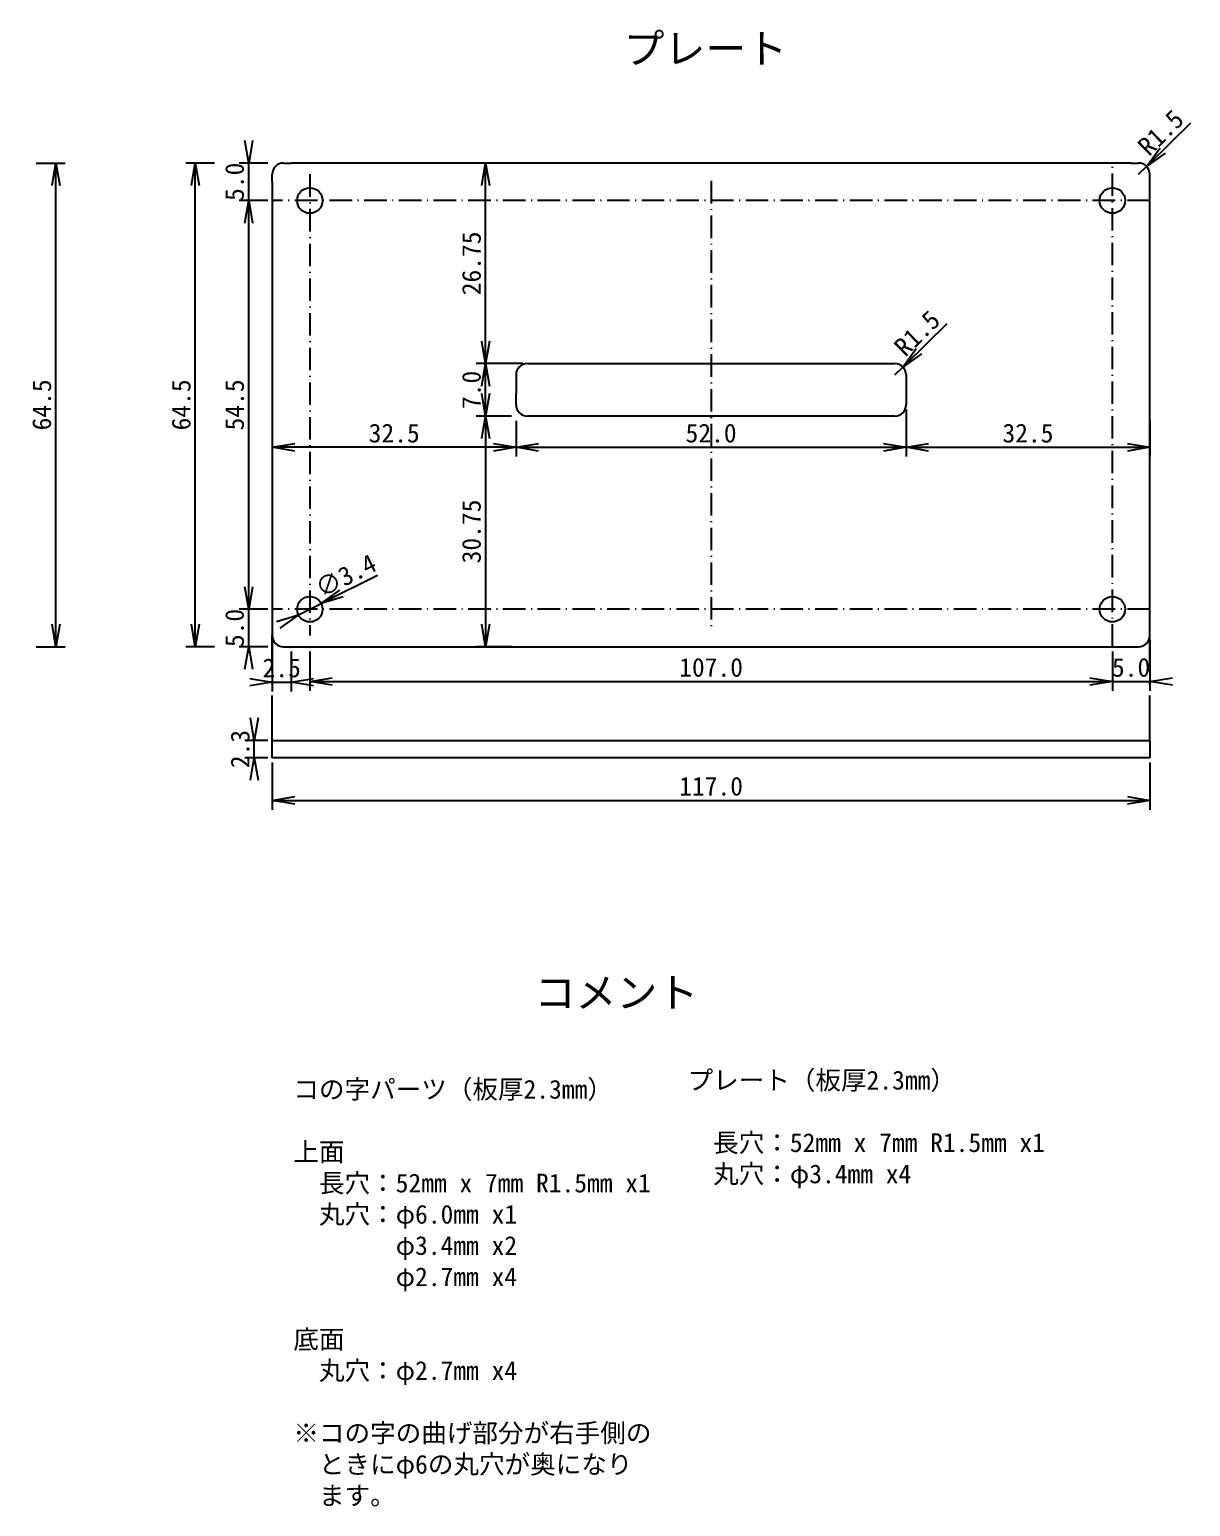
# Model space of a CAD drawing. Header units: millimetres. Extents: x 12 to 326, y -7 to 251.
# Drawn here: x 171 to 325.8, y 51.2 to 248.2 of the extents above; entities that cross this region are included whole.
import ezdxf

# ---------------------------------------------------------------- set-up
doc = ezdxf.new("R2010")
doc.units = ezdxf.units.MM
doc.linetypes.add('SXF_一点短鎖線', pattern=[9.25, 6, -1.5, 0.25, -1.5])
doc.styles.add('寸法文字', font='')
doc.styles.add('ＭＳ ゴシック', font='')
doc.styles.get('寸法文字').set_extended_font_data('MS Gothic')
doc.styles.get('ＭＳ ゴシック').set_extended_font_data('MS Gothic')
doc.dimstyles.new('SXF-開矢印', dxfattribs={"dimscale": 0, "dimtxt": 2.5, "dimasz": 0.4, "dimexe": 1.25, "dimexo": 0.625, "dimtad": 1, "dimdec": 0, "dimzin": 1, "dimdsep": 46, "dimtxsty": '寸法文字', "dimblk": 'open_arrow', "dimcen": 2.5, "dimadec": 0, "dimazin": 0, "dimtfac": 1, "dimtdec": 0, "dimtix": 1, "dimtmove": 2, "dimatfit": 3, "dimldrblk": 'open_arrow', "dimfxl": 1.25, "dimarcsym": 0})

# ---------------------------------------------------------------- blocks, each defined once
blk = doc.blocks.new('*U20')
at = {"color": 0, "linetype": 'SXF_一点短鎖線', "ltscale": 0.5, "transparency": 16777216}
blk.add_line((0, 29.87), (0, -29.87), dxfattribs=at)
blk = doc.blocks.new('open_arrow')
at = {"color": 0, "linetype": 'Continuous', "lineweight": -2}
for points in [[(-7.5, 1.25), (0, 0), (-7.5, -1.25)], [(0, 0), (-1, 0)]]:
    blk.add_lwpolyline(points, dxfattribs=at)
blk = doc.blocks.new('*D28')
at = {"color": 0, "lineweight": -2, "transparency": 16777216}
for p, q in [((200.99, 153.76), (200.99, 154.16)), ((202.77, 153.36), (199.74, 153.36)), ((200.99, 151.06), (200.99, 153.36)), ((202.77, 151.06), (199.74, 151.06)), ((200.99, 150.66), (200.99, 150.26))]:
    blk.add_line(p, q, dxfattribs=at)
at = {"layer": 'DEFPOINTS', "color": 0, "transparency": 16777216}
for p in [(200.99, 153.36), (203.39, 153.36), (203.39, 151.06)]:
    blk.add_point(p, dxfattribs=at)
at = {"color": 0, "lineweight": -2, "transparency": 16777216, "xscale": 0.4, "yscale": 0.4, "zscale": 0.4}
for p, rotation in [((200.99, 153.36), 270), ((200.99, 151.06), 90)]:
    blk.add_blockref('open_arrow', p, dxfattribs=dict(at, rotation=rotation))
at = {"color": 0, "transparency": 16777216, "insert": (199.11, 152.21), "char_height": 2.5, "attachment_point": 5, "rotation": 90, "style": '寸法文字'}
blk.add_mtext('2.3', dxfattribs=at)
blk = doc.blocks.new('*D30')
at = {"color": 0, "lineweight": -2, "transparency": 16777216}
for p, q in [((208.39, 165.23), (208.39, 159.97)), ((315.39, 165.23), (315.39, 159.97)), ((208.79, 161.22), (314.99, 161.22))]:
    blk.add_line(p, q, dxfattribs=at)
at = {"layer": 'DEFPOINTS', "color": 0, "transparency": 16777216}
for p in [(208.39, 165.86), (315.39, 165.86), (315.39, 161.22)]:
    blk.add_point(p, dxfattribs=at)
at = {"color": 0, "lineweight": -2, "transparency": 16777216, "xscale": 0.4, "yscale": 0.4, "zscale": 0.4, "rotation": 180}
blk.add_blockref('open_arrow', (208.39, 161.22), dxfattribs=at)
at = {"color": 0, "lineweight": -2, "transparency": 16777216, "xscale": 0.4, "yscale": 0.4, "zscale": 0.4}
blk.add_blockref('open_arrow', (315.39, 161.22), dxfattribs=at)
at = {"color": 0, "transparency": 16777216, "insert": (261.89, 163.09), "char_height": 2.5, "attachment_point": 5, "style": '寸法文字'}
blk.add_mtext('107.0', dxfattribs=at)
blk = doc.blocks.new('*D31')
at = {"color": 0, "lineweight": -2, "transparency": 16777216}
for p, q in [((320.39, 166.73), (320.39, 159.97)), ((315.39, 165.23), (315.39, 159.97)), ((314.99, 161.22), (314.59, 161.22)), ((315.39, 161.22), (320.39, 161.22)), ((320.79, 161.22), (321.19, 161.22))]:
    blk.add_line(p, q, dxfattribs=at)
at = {"layer": 'DEFPOINTS', "color": 0, "transparency": 16777216}
for p in [(315.39, 165.86), (320.39, 167.36), (320.39, 161.22)]:
    blk.add_point(p, dxfattribs=at)
at = {"color": 0, "lineweight": -2, "transparency": 16777216, "xscale": 0.4, "yscale": 0.4, "zscale": 0.4}
blk.add_blockref('open_arrow', (315.39, 161.22), dxfattribs=at)
at = {"color": 0, "lineweight": -2, "transparency": 16777216, "xscale": 0.4, "yscale": 0.4, "zscale": 0.4, "rotation": 180}
blk.add_blockref('open_arrow', (320.39, 161.22), dxfattribs=at)
at = {"color": 0, "transparency": 16777216, "insert": (317.89, 163.09), "char_height": 2.5, "attachment_point": 5, "style": '寸法文字'}
blk.add_mtext('5.0', dxfattribs=at)
blk = doc.blocks.new('*D32')
at = {"color": 0, "lineweight": -2, "transparency": 16777216}
for p, q in [((200.24, 171.26), (200.24, 171.66)), ((202.77, 170.86), (198.99, 170.86)), ((200.24, 165.86), (200.24, 170.86)), ((202.77, 165.86), (198.99, 165.86)), ((200.24, 165.46), (200.24, 165.06))]:
    blk.add_line(p, q, dxfattribs=at)
at = {"layer": 'DEFPOINTS', "color": 0, "transparency": 16777216}
for p in [(200.24, 170.86), (203.39, 170.86), (203.39, 165.86)]:
    blk.add_point(p, dxfattribs=at)
at = {"color": 0, "lineweight": -2, "transparency": 16777216, "xscale": 0.4, "yscale": 0.4, "zscale": 0.4}
for p, rotation in [((200.24, 170.86), 270), ((200.24, 165.86), 90)]:
    blk.add_blockref('open_arrow', p, dxfattribs=dict(at, rotation=rotation))
at = {"color": 0, "transparency": 16777216, "insert": (198.37, 168.36), "char_height": 2.5, "attachment_point": 5, "rotation": 90, "style": '寸法文字'}
blk.add_mtext('5.0', dxfattribs=at)
blk = doc.blocks.new('*D33')
at = {"color": 0, "lineweight": -2, "transparency": 16777216}
for p, q in [((202.77, 225.36), (198.99, 225.36)), ((200.24, 171.26), (200.24, 224.96)), ((202.77, 170.86), (198.99, 170.86))]:
    blk.add_line(p, q, dxfattribs=at)
at = {"layer": 'DEFPOINTS', "color": 0, "transparency": 16777216}
for p in [(200.24, 225.36), (203.39, 225.36), (203.39, 170.86)]:
    blk.add_point(p, dxfattribs=at)
at = {"color": 0, "lineweight": -2, "transparency": 16777216, "xscale": 0.4, "yscale": 0.4, "zscale": 0.4}
for p, rotation in [((200.24, 225.36), 90), ((200.24, 170.86), 270)]:
    blk.add_blockref('open_arrow', p, dxfattribs=dict(at, rotation=rotation))
at = {"color": 0, "transparency": 16777216, "insert": (198.37, 198.11), "char_height": 2.5, "attachment_point": 5, "rotation": 90, "style": '寸法文字'}
blk.add_mtext('54.5', dxfattribs=at)
blk = doc.blocks.new('*D34')
at = {"color": 0, "lineweight": -2, "transparency": 16777216}
for p, q in [((200.24, 230.76), (200.24, 231.16)), ((202.77, 230.36), (198.99, 230.36)), ((200.24, 225.36), (200.24, 230.36)), ((202.77, 225.36), (198.99, 225.36)), ((200.24, 224.96), (200.24, 224.56))]:
    blk.add_line(p, q, dxfattribs=at)
at = {"layer": 'DEFPOINTS', "color": 0, "transparency": 16777216}
for p in [(200.24, 230.36), (203.39, 230.36), (203.39, 225.36)]:
    blk.add_point(p, dxfattribs=at)
at = {"color": 0, "lineweight": -2, "transparency": 16777216, "xscale": 0.4, "yscale": 0.4, "zscale": 0.4}
for p, rotation in [((200.24, 230.36), 270), ((200.24, 225.36), 90)]:
    blk.add_blockref('open_arrow', p, dxfattribs=dict(at, rotation=rotation))
at = {"color": 0, "transparency": 16777216, "insert": (198.37, 227.86), "char_height": 2.5, "attachment_point": 5, "rotation": 90, "style": '寸法文字'}
blk.add_mtext('5.0', dxfattribs=at)
blk = doc.blocks.new('*D35')
at = {"color": 0, "lineweight": -2, "transparency": 16777216}
for p, q in [((203.39, 150.43), (203.39, 144.12)), ((320.39, 150.43), (320.39, 144.12)), ((203.79, 145.37), (319.99, 145.37))]:
    blk.add_line(p, q, dxfattribs=at)
at = {"layer": 'DEFPOINTS', "color": 0, "transparency": 16777216}
for p in [(203.39, 151.06), (320.39, 151.06), (320.39, 145.37)]:
    blk.add_point(p, dxfattribs=at)
at = {"color": 0, "lineweight": -2, "transparency": 16777216, "xscale": 0.4, "yscale": 0.4, "zscale": 0.4, "rotation": 180}
blk.add_blockref('open_arrow', (203.39, 145.37), dxfattribs=at)
at = {"color": 0, "lineweight": -2, "transparency": 16777216, "xscale": 0.4, "yscale": 0.4, "zscale": 0.4}
blk.add_blockref('open_arrow', (320.39, 145.37), dxfattribs=at)
at = {"color": 0, "transparency": 16777216, "insert": (261.89, 147.24), "char_height": 2.5, "attachment_point": 5, "style": '寸法文字'}
blk.add_mtext('117.0', dxfattribs=at)
blk = doc.blocks.new('*D36')
at = {"color": 0, "lineweight": -2, "transparency": 16777216}
for p, q in [((195.67, 230.36), (191.87, 230.36)), ((193.12, 166.26), (193.12, 229.96)), ((195.67, 165.86), (191.87, 165.86))]:
    blk.add_line(p, q, dxfattribs=at)
at = {"layer": 'DEFPOINTS', "color": 0, "transparency": 16777216}
for p in [(193.12, 230.36), (196.29, 230.36), (196.29, 165.86)]:
    blk.add_point(p, dxfattribs=at)
at = {"color": 0, "lineweight": -2, "transparency": 16777216, "xscale": 0.4, "yscale": 0.4, "zscale": 0.4}
for p, rotation in [((193.12, 230.36), 90), ((193.12, 165.86), 270)]:
    blk.add_blockref('open_arrow', p, dxfattribs=dict(at, rotation=rotation))
at = {"color": 0, "transparency": 16777216, "insert": (191.25, 198.11), "char_height": 2.5, "attachment_point": 5, "rotation": 90, "style": '寸法文字'}
blk.add_mtext('64.5', dxfattribs=at)
blk = doc.blocks.new('*D37')
at = {"color": 0, "lineweight": -2, "transparency": 16777216}
for p, q in [((325.81, 235.67), (320.25, 230.19)), ((318.89, 228.86), (319.96, 229.91))]:
    blk.add_line(p, q, dxfattribs=at)
at = {"layer": 'DEFPOINTS', "color": 0, "transparency": 16777216}
for p in [(318.89, 228.86), (319.96, 229.91)]:
    blk.add_point(p, dxfattribs=at)
at = {"color": 0, "lineweight": -2, "transparency": 16777216, "xscale": 0.4, "yscale": 0.4, "zscale": 0.4, "rotation": 224.5757850643785}
blk.add_blockref('open_arrow', (319.96, 229.91), dxfattribs=at)
at = {"color": 0, "transparency": 16777216, "insert": (321.85, 234.41), "char_height": 2.5, "attachment_point": 5, "rotation": 44.5758, "style": '寸法文字'}
blk.add_mtext('R1.5', dxfattribs=at)
blk = doc.blocks.new('*D39')
at = {"color": 0, "lineweight": -2, "transparency": 16777216}
for p, q in [((287.89, 197.48), (287.89, 191.21)), ((235.89, 195.98), (235.89, 191.21)), ((236.29, 192.46), (287.49, 192.46))]:
    blk.add_line(p, q, dxfattribs=at)
at = {"layer": 'DEFPOINTS', "color": 0, "transparency": 16777216}
for p in [(287.89, 198.11), (235.89, 196.61), (287.89, 192.46)]:
    blk.add_point(p, dxfattribs=at)
at = {"color": 0, "lineweight": -2, "transparency": 16777216, "xscale": 0.4, "yscale": 0.4, "zscale": 0.4, "rotation": 180}
blk.add_blockref('open_arrow', (235.89, 192.46), dxfattribs=at)
at = {"color": 0, "lineweight": -2, "transparency": 16777216, "xscale": 0.4, "yscale": 0.4, "zscale": 0.4}
blk.add_blockref('open_arrow', (287.89, 192.46), dxfattribs=at)
at = {"color": 0, "transparency": 16777216, "insert": (261.89, 194.33), "char_height": 2.5, "attachment_point": 5, "style": '寸法文字'}
blk.add_mtext('52.0', dxfattribs=at)
blk = doc.blocks.new('*D40')
at = {"color": 0, "lineweight": -2, "transparency": 16777216}
for p, q in [((287.89, 195.98), (287.89, 191.21)), ((320.39, 195.98), (320.39, 191.21)), ((288.29, 192.46), (319.99, 192.46))]:
    blk.add_line(p, q, dxfattribs=at)
at = {"layer": 'DEFPOINTS', "color": 0, "transparency": 16777216}
for p in [(287.89, 196.61), (320.39, 196.61), (320.39, 192.46)]:
    blk.add_point(p, dxfattribs=at)
at = {"color": 0, "lineweight": -2, "transparency": 16777216, "xscale": 0.4, "yscale": 0.4, "zscale": 0.4, "rotation": 180}
blk.add_blockref('open_arrow', (287.89, 192.46), dxfattribs=at)
at = {"color": 0, "lineweight": -2, "transparency": 16777216, "xscale": 0.4, "yscale": 0.4, "zscale": 0.4}
blk.add_blockref('open_arrow', (320.39, 192.46), dxfattribs=at)
at = {"color": 0, "transparency": 16777216, "insert": (304.14, 194.33), "char_height": 2.5, "attachment_point": 5, "style": '寸法文字'}
blk.add_mtext('32.5', dxfattribs=at)
blk = doc.blocks.new('*D41')
at = {"color": 0, "lineweight": -2, "transparency": 16777216}
for p, q in [((235.27, 196.61), (230.58, 196.61)), ((231.83, 196.21), (231.83, 166.26)), ((235.27, 165.86), (230.58, 165.86))]:
    blk.add_line(p, q, dxfattribs=at)
at = {"layer": 'DEFPOINTS', "color": 0, "transparency": 16777216}
for p in [(235.89, 196.61), (231.83, 165.86), (235.89, 165.86)]:
    blk.add_point(p, dxfattribs=at)
at = {"color": 0, "lineweight": -2, "transparency": 16777216, "xscale": 0.4, "yscale": 0.4, "zscale": 0.4}
for p, rotation in [((231.83, 196.61), 90), ((231.83, 165.86), 270)]:
    blk.add_blockref('open_arrow', p, dxfattribs=dict(at, rotation=rotation))
at = {"color": 0, "transparency": 16777216, "insert": (229.95, 181.23), "char_height": 2.5, "attachment_point": 5, "rotation": 90, "style": '寸法文字'}
blk.add_mtext('30.75', dxfattribs=at)
blk = doc.blocks.new('*D43')
at = {"color": 0, "lineweight": -2, "transparency": 16777216}
for p, q in [((235.27, 230.36), (230.58, 230.36)), ((231.83, 204.01), (231.83, 229.96)), ((235.27, 203.61), (230.58, 203.61))]:
    blk.add_line(p, q, dxfattribs=at)
at = {"layer": 'DEFPOINTS', "color": 0, "transparency": 16777216}
for p in [(231.83, 230.36), (235.89, 230.36), (235.89, 203.61)]:
    blk.add_point(p, dxfattribs=at)
at = {"color": 0, "lineweight": -2, "transparency": 16777216, "xscale": 0.4, "yscale": 0.4, "zscale": 0.4}
for p, rotation in [((231.83, 230.36), 90), ((231.83, 203.61), 270)]:
    blk.add_blockref('open_arrow', p, dxfattribs=dict(at, rotation=rotation))
at = {"color": 0, "transparency": 16777216, "insert": (229.95, 216.98), "char_height": 2.5, "attachment_point": 5, "rotation": 90, "style": '寸法文字'}
blk.add_mtext('26.75', dxfattribs=at)
blk = doc.blocks.new('*D44')
at = {"color": 0, "lineweight": -2, "transparency": 16777216}
for p, q in [((293.32, 208.91), (287.75, 203.44)), ((286.39, 202.11), (287.46, 203.16))]:
    blk.add_line(p, q, dxfattribs=at)
at = {"layer": 'DEFPOINTS', "color": 0, "transparency": 16777216}
for p in [(287.46, 203.16), (286.39, 202.11)]:
    blk.add_point(p, dxfattribs=at)
at = {"color": 0, "lineweight": -2, "transparency": 16777216, "xscale": 0.4, "yscale": 0.4, "zscale": 0.4, "rotation": 224.4623615843386}
blk.add_blockref('open_arrow', (287.46, 203.16), dxfattribs=at)
at = {"color": 0, "transparency": 16777216, "insert": (289.36, 207.65), "char_height": 2.5, "attachment_point": 5, "rotation": 44.4624, "style": '寸法文字'}
blk.add_mtext('R1.5', dxfattribs=at)
blk = doc.blocks.new('*D61')
at = {"color": 0, "lineweight": -2, "transparency": 16777216}
for p, q in [((217.41, 175.34), (210.27, 171.79)), ((206.87, 170.1), (209.91, 171.61)), ((206.51, 169.92), (206.15, 169.75))]:
    blk.add_line(p, q, dxfattribs=at)
at = {"layer": 'DEFPOINTS', "color": 0, "transparency": 16777216}
for p in [(209.91, 171.61), (206.87, 170.1)]:
    blk.add_point(p, dxfattribs=at)
at = {"color": 0, "lineweight": -2, "transparency": 16777216, "xscale": 0.4, "yscale": 0.4, "zscale": 0.4}
for p, rotation in [((209.91, 171.61), 206.4149073353809), ((206.87, 170.1), 26.41490733538089)]:
    blk.add_blockref('open_arrow', p, dxfattribs=dict(at, rotation=rotation))
at = {"color": 0, "transparency": 16777216, "insert": (213.19, 175.33), "char_height": 2.5, "attachment_point": 5, "rotation": 26.4149, "style": '寸法文字'}
blk.add_mtext('∅3.4', dxfattribs=at)
blk = doc.blocks.new('*D96')
at = {"color": 0, "lineweight": -2, "transparency": 16777216}
for p, q in [((171.91, 230.36), (175.79, 230.36)), ((174.54, 166.26), (174.54, 229.96)), ((171.91, 165.86), (175.79, 165.86))]:
    blk.add_line(p, q, dxfattribs=at)
at = {"layer": 'DEFPOINTS', "color": 0, "transparency": 16777216}
for p in [(171.28, 230.36), (174.54, 230.36), (171.28, 165.86)]:
    blk.add_point(p, dxfattribs=at)
at = {"color": 0, "lineweight": -2, "transparency": 16777216, "xscale": 0.4, "yscale": 0.4, "zscale": 0.4}
for p, rotation in [((174.54, 230.36), 90), ((174.54, 165.86), 270)]:
    blk.add_blockref('open_arrow', p, dxfattribs=dict(at, rotation=rotation))
at = {"color": 0, "transparency": 16777216, "insert": (172.66, 198.11), "char_height": 2.5, "attachment_point": 5, "rotation": 90, "style": '寸法文字'}
blk.add_mtext('64.5', dxfattribs=at)
blk = doc.blocks.new('*D106')
at = {"color": 0, "lineweight": -2, "transparency": 16777216}
for p, q in [((203.39, 166.73), (203.39, 159.89)), ((205.89, 165.23), (205.89, 159.89)), ((202.99, 161.14), (202.59, 161.14)), ((203.39, 161.14), (205.89, 161.14)), ((206.29, 161.14), (206.69, 161.14))]:
    blk.add_line(p, q, dxfattribs=at)
at = {"layer": 'DEFPOINTS', "color": 0, "transparency": 16777216}
for p in [(203.39, 167.36), (205.89, 165.86), (205.89, 161.14)]:
    blk.add_point(p, dxfattribs=at)
at = {"color": 0, "lineweight": -2, "transparency": 16777216, "xscale": 0.4, "yscale": 0.4, "zscale": 0.4}
blk.add_blockref('open_arrow', (203.39, 161.14), dxfattribs=at)
at = {"color": 0, "lineweight": -2, "transparency": 16777216, "xscale": 0.4, "yscale": 0.4, "zscale": 0.4, "rotation": 180}
blk.add_blockref('open_arrow', (205.89, 161.14), dxfattribs=at)
at = {"color": 0, "transparency": 16777216, "insert": (204.64, 163.02), "char_height": 2.5, "attachment_point": 5, "style": '寸法文字'}
blk.add_mtext('2.5', dxfattribs=at)
blk = doc.blocks.new('*D107')
at = {"color": 0, "lineweight": -2, "transparency": 16777216}
for p, q in [((236.77, 203.61), (230.58, 203.61)), ((231.83, 197.01), (231.83, 203.21)), ((235.27, 196.61), (230.58, 196.61))]:
    blk.add_line(p, q, dxfattribs=at)
at = {"layer": 'DEFPOINTS', "color": 0, "transparency": 16777216}
for p in [(231.83, 203.61), (237.39, 203.61), (235.89, 196.61)]:
    blk.add_point(p, dxfattribs=at)
at = {"color": 0, "lineweight": -2, "transparency": 16777216, "xscale": 0.4, "yscale": 0.4, "zscale": 0.4}
for p, rotation in [((231.83, 203.61), 90), ((231.83, 196.61), 270)]:
    blk.add_blockref('open_arrow', p, dxfattribs=dict(at, rotation=rotation))
at = {"color": 0, "transparency": 16777216, "insert": (229.95, 200.11), "char_height": 2.5, "attachment_point": 5, "rotation": 90, "style": '寸法文字'}
blk.add_mtext('7.0', dxfattribs=at)
blk = doc.blocks.new('*D108')
at = {"color": 0, "lineweight": -2, "transparency": 16777216}
for p, q in [((203.39, 195.98), (203.39, 191.21)), ((235.89, 195.98), (235.89, 191.21)), ((235.49, 192.46), (203.79, 192.46))]:
    blk.add_line(p, q, dxfattribs=at)
at = {"layer": 'DEFPOINTS', "color": 0, "transparency": 16777216}
for p in [(203.39, 196.61), (235.89, 196.61), (203.39, 192.46)]:
    blk.add_point(p, dxfattribs=at)
at = {"color": 0, "lineweight": -2, "transparency": 16777216, "xscale": 0.4, "yscale": 0.4, "zscale": 0.4, "rotation": 180}
blk.add_blockref('open_arrow', (203.39, 192.46), dxfattribs=at)
at = {"color": 0, "lineweight": -2, "transparency": 16777216, "xscale": 0.4, "yscale": 0.4, "zscale": 0.4}
blk.add_blockref('open_arrow', (235.89, 192.46), dxfattribs=at)
at = {"color": 0, "transparency": 16777216, "insert": (219.64, 194.33), "char_height": 2.5, "attachment_point": 5, "style": '寸法文字'}
blk.add_mtext('32.5', dxfattribs=at)

msp = doc.modelspace()

# ---------------------------------------------------------------- linework, layer by layer
for p, q in [((203.392, 227.858), (203.392, 228.858)), ((204.892, 230.358), (205.892, 230.358)), ((317.892, 230.358), (205.892, 230.358)), ((317.892, 230.358), (318.892, 230.358)), ((318.892, 230.358), (318.892, 230.358)), ((320.392, 167.358), (320.392, 228.858)), ((203.392, 227.858), (203.392, 168.358)), ((237.392, 203.608), (286.392, 203.608)), ((235.892, 202.108), (235.892, 199.608)), ((287.892, 202.108), (287.892, 199.608)), ((235.892, 198.108), (235.892, 199.608)), ((287.892, 199.608), (287.892, 198.108)), ((286.392, 196.608), (237.392, 196.608)), ((203.392, 168.358), (203.392, 167.358)), ((204.892, 165.858), (205.892, 165.858)), ((205.892, 165.858), (317.892, 165.858)), ((317.892, 165.858), (318.892, 165.858))]:
    msp.add_line(p, q)
at = {"color": 5, "linetype": 'SXF_一点短鎖線', "ltscale": 0.5}
for p, q in [((208.392, 228.858), (208.392, 167.358)), ((315.392, 165.858), (315.392, 230.358)), ((320.392, 225.358), (203.392, 225.358)), ((320.392, 170.858), (203.392, 170.858))]:
    msp.add_line(p, q, dxfattribs=at)
at = {"color": 5, "linetype": 'SXF_一点短鎖線'}
for p, q in [((203.392, 153.358), (203.392, 167.358)), ((320.392, 153.358), (320.392, 167.358))]:
    msp.add_line(p, q, dxfattribs=at)
at = {"color": 0}
for p, q in [((203.392, 153.358), (320.392, 153.358)), ((203.392, 151.058), (203.392, 153.358)), ((320.392, 153.358), (320.392, 151.058)), ((320.392, 151.058), (203.392, 151.058))]:
    msp.add_line(p, q, dxfattribs=at)
for centre in [(208.392, 225.358), (315.392, 225.358), (208.392, 170.858), (315.392, 170.858)]:
    msp.add_circle(centre, 1.7)
for centre, start, end in [((204.892, 228.858), 90, 180), ((318.892, 228.858), 0, 90), ((237.392, 202.108), 90, 180), ((286.392, 202.108), 0, 90), ((237.392, 198.108), 180, 270), ((286.392, 198.108), 270, 0), ((204.892, 167.358), 180, 270), ((318.892, 167.358), 270, 0)]:
    msp.add_arc(centre, 1.5, start, end)

# ---------------------------------------------------------------- block references
at = {"color": 5, "linetype": 'SXF_一点短鎖線', "ltscale": 0.5}
msp.add_blockref('*U20', (261.892, 198.108), dxfattribs=at)

# ---------------------------------------------------------------- texts
at = {"attachment_point": 1, "style": 'ＭＳ ゴシック'}
for s, width, heights, insert, char_height in [('プレート', 67.70383, [0], (250.217, 247.631), 4), ('コメント', 40.08627, [0], (238.359, 121.735), 4), ('コの字パーツ（板厚2.3mm）\\P\\P上面\\P\u3000長穴：52mm x 7mm R1.5mm x1\\P\u3000丸穴：φ6.0mm x1\\P\u3000\u3000\u3000\u3000φ3.4mm x2\\P\u3000\u3000\u3000\u3000φ2.7mm x4\\P\\P底面\\P\u3000丸穴：φ2.7mm x4\\P\\P※コの字の曲げ部分が右手側の\\P\u3000ときにφ6の丸穴が奥になり\\P\u3000ます。', 50.01826, [69.527], (206.198, 108.095), 2.5), ('プレート（板厚2.3mm）\\P\\P\u3000長穴：52mm x 7mm R1.5mm x1\\P\u3000丸穴：φ3.4mm x4', 53.11908, [0], (258.752, 109.311), 2.5)]:
    msp.add_mtext_dynamic_manual_height_columns(s, width=width, gutter_width=12.5, heights=heights, dxfattribs=dict(at, insert=insert, char_height=char_height))

# ---------------------------------------------------------------- dimensions: what is measured, and where the dimension line sits
at = {"color": 3}
for center, mpoint, picture, middle in [((318.892, 228.858), (319.961, 229.911), '*D37', (321.852, 234.406)), ((286.392, 202.108), (287.463, 203.159), '*D44', (289.363, 207.651))]:
    dim = msp.add_radius_dim(center=center, mpoint=mpoint, dimstyle='SXF-開矢印', override={"dimscale": 1, "dimdec": 1}, dxfattribs=at)
    dim.commit()
    dim.dimension.update_dxf_attribs({"geometry": picture, "text_midpoint": middle})
for base, p1, p2, override, picture, middle in [((200.24, 230.358), (203.392, 225.358), (203.392, 230.358), {"dimscale": 1, "dimdec": 1}, '*D34', (198.365, 227.858)), ((174.537, 230.358), (171.284, 165.858), (171.284, 230.358), {"dimscale": 1, "dimdec": 1}, '*D96', (172.662, 198.108)), ((193.124, 230.358), (196.293, 165.858), (196.293, 230.358), {"dimscale": 1, "dimdec": 1}, '*D36', (191.249, 198.108)), ((231.829, 230.358), (235.892, 203.608), (235.892, 230.358), {"dimscale": 1, "dimdec": 2}, '*D43', (229.954, 216.983)), ((200.24, 225.358), (203.392, 170.858), (203.392, 225.358), {"dimscale": 1, "dimdec": 1}, '*D33', (198.365, 198.108)), ((231.829, 203.608), (235.892, 196.608), (237.392, 203.608), {"dimscale": 1, "dimdec": 1}, '*D107', (229.954, 200.108)), ((231.829, 165.858), (235.892, 196.608), (235.892, 165.858), {"dimscale": 1, "dimdec": 2}, '*D41', (229.954, 181.233)), ((200.24, 170.858), (203.392, 165.858), (203.392, 170.858), {"dimscale": 1, "dimdec": 1}, '*D32', (198.365, 168.358)), ((200.988, 153.358), (203.392, 151.058), (203.392, 153.358), {"dimscale": 1, "dimdec": 1}, '*D28', (199.113, 152.208))]:
    dim = msp.add_linear_dim(base=base, p1=p1, p2=p2, angle=90, dimstyle='SXF-開矢印', override=override, dxfattribs=at)
    dim.commit()
    dim.dimension.update_dxf_attribs({"geometry": picture, "text_midpoint": middle})
for base, p1, p2, picture, middle in [((287.892, 192.457), (235.892, 196.608), (287.892, 198.108), '*D39', (261.892, 194.332)), ((203.392, 192.457), (235.892, 196.608), (203.392, 196.608), '*D108', (219.642, 194.332)), ((320.392, 192.457), (287.892, 196.608), (320.392, 196.608), '*D40', (304.142, 194.332)), ((205.892, 161.141), (203.392, 167.358), (205.892, 165.858), '*D106', (204.642, 163.016)), ((315.392, 161.219), (208.392, 165.858), (315.392, 165.858), '*D30', (261.892, 163.094)), ((320.392, 161.219), (315.392, 165.858), (320.392, 167.358), '*D31', (317.892, 163.094)), ((320.392, 145.368), (203.392, 151.058), (320.392, 151.058), '*D35', (261.892, 147.243))]:
    dim = msp.add_linear_dim(base=base, p1=p1, p2=p2, dimstyle='SXF-開矢印', override={"dimscale": 1, "dimdec": 1}, dxfattribs=at)
    dim.commit()
    dim.dimension.update_dxf_attribs({"geometry": picture, "text_midpoint": middle})
dim = msp.add_diameter_dim_2p(p1=(206.87, 170.102), p2=(209.915, 171.614), dimstyle='SXF-開矢印', override={"dimscale": 1, "dimdec": 1}, dxfattribs=at)
dim.commit()
dim.dimension.update_dxf_attribs({"geometry": '*D61', "text_midpoint": (213.187, 175.333)})

doc.saveas('drawing.dxf')
